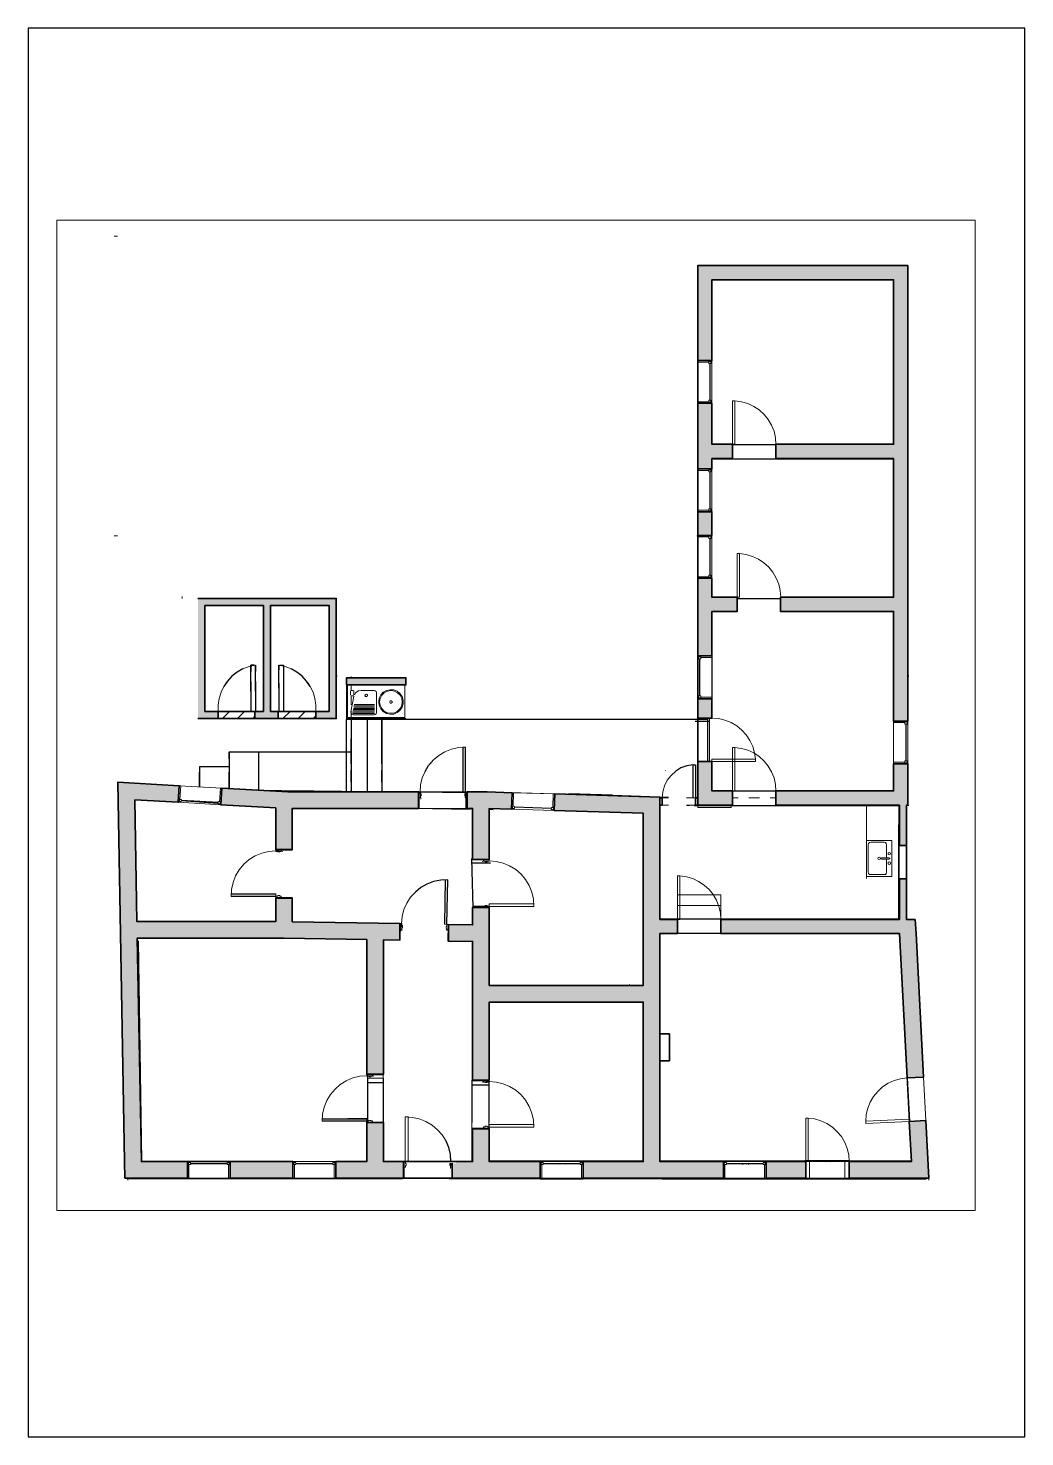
# Paper-space layout 'Layout1' of a CAD drawing. Header units: millimetres. Extents: x 64 to 274, y 59 to 356.
# The model-space entities are those that its viewports show. They can reach past a viewport. Long polylines and large blocks are cut down to what shows.
import ezdxf

# ---------------------------------------------------------------- set-up
doc = ezdxf.new("R2010")
doc.units = ezdxf.units.MM
for name, color, linetype, lineweight in [('A-ALV-___-___-EXI', 250, 'Continuous', 35), ('A-ESC-___-___-EXI', 250, 'Continuous', 25), ('A-JAN-___-___-EXI', 250, 'Continuous', 25), ('A-MOB-___-___-EXI', 250, 'Continuous', 25), ('A-PIS-___-___-EXI', 250, 'Continuous', 25), ('A-POR-___-___-EXI', 250, 'Continuous', 25)]:
    doc.layers.add(name, color=color, linetype=linetype, lineweight=lineweight)

# ---------------------------------------------------------------- blocks, each defined once
blk = doc.blocks.new('SVG - A4-22934953-Não nomeada')
at = {"layer": 'A-POR-___-___-EXI'}
for p, q in [((64.29, 356.5), (64.29, 59.5)), ((274.29, 356.5), (64.29, 356.5)), ((274.29, 59.5), (274.29, 356.5)), ((64.29, 59.5), (274.29, 59.5))]:
    blk.add_line(p, q, dxfattribs=at)

msp = doc.modelspace()

# ---------------------------------------------------------------- hatches: boundary and pattern name
at = {"layer": 'A-ALV-___-___-EXI'}
h = msp.add_hatch(color=11, dxfattribs=at)
h.paths.add_polyline_path([(-11343, 11951), (-10024, 11951), (-10024, 12300), (-10997, 12300), (-11083, 17010), (-7943, 17009), (-6246, 16978), (-6246, 14140), (-5896, 14140), (-5896, 16972), (-5553, 16968), (-5547, 17318), (-7816, 17356), (-7816, 17855), (-8165, 17855), (-8165, 17359), (-11089, 17359), (-11133, 19924), (-10218, 19873), (-10199, 20223), (-11140, 20277), (-11493, 20296), (-11349, 12300)])
h.paths.add_polyline_path([(-9125, 11951), (-7803, 11951), (-7803, 12300), (-9125, 12300)])
h.paths.add_polyline_path([(-6900, 11951), (-5470, 11951), (-5470, 12300), (-5896, 12300), (-5896, 13126), (-6246, 13126), (-6246, 12300), (-6900, 12300)])
h.paths.add_polyline_path([(-4444, 11951), (-2591, 11951), (-2591, 12300), (-3665, 12300), (-3665, 12990), (-4018, 12990), (-4018, 12300), (-4364, 12300), (-4364, 12265), (-4444, 12265)])
h.paths.add_polyline_path([(-1689, 11951), (1267, 11951), (1267, 12300), (-71, 12300), (-71, 17105), (298, 17105), (298, 17404), (-71, 17404), (-71, 19981), (-2286, 20051), (-2296, 19700), (-421, 19641), (-421, 16012), (-3665, 16012), (-3665, 17658), (-4018, 17658), (-4018, 17289), (-4523, 17299), (-4527, 16949), (-4018, 16940), (-4018, 14016), (-3665, 14016), (-3665, 15662), (-421, 15662), (-421, 12300), (-1689, 12300)])
h.paths.add_polyline_path([(3002, 11951), (3002, 12300), (2166, 12300), (2166, 11951)])
h.paths.add_polyline_path([(3917, 11951), (5598, 11951), (5535, 13164), (5185, 13145), (5230, 12300), (3917, 12300)])
h.paths.add_polyline_path([(5137, 14061), (5487, 14080), (5312, 17404), (5125, 17404), (5125, 18262), (4975, 18262), (4975, 17404), (1213, 17404), (1213, 17105), (4979, 17105), (5011, 16484)])
h.paths.add_polyline_path([(-3665, 18669), (-3665, 19743), (-3198, 19727), (-3185, 20076), (-3707, 20095), (-4129, 20095), (-4129, 19743), (-4018, 19743), (-4018, 18669)])
h.paths.add_polyline_path([(-8165, 18878), (-7816, 18878), (-7816, 19743), (-5156, 19743), (-5156, 20095), (-7911, 20095), (-9300, 20172), (-9319, 19822), (-8165, 19759), (-8165, 19095)])
h.paths.add_polyline_path([(5125, 18964), (5125, 19813), (5157, 19813), (5157, 20687), (4855, 20687), (4855, 20115), (2376, 20115), (2376, 19813), (4975, 19813), (4975, 18964)])
h.paths.add_polyline_path([(727, 19813), (1457, 19813), (1457, 20115), (1025, 20115), (1025, 20731), (727, 20731), (727, 19965)])
h.paths.add_polyline_path([(4855, 21586), (5157, 21586), (5157, 31190), (727, 31190), (727, 29187), (1025, 29187), (1025, 30891), (4855, 30891), (4855, 27421), (2376, 27421), (2376, 27122), (4855, 27122), (4855, 24198), (2474, 24198), (2474, 23899), (4855, 23899), (4855, 21705)])
h.paths.add_polyline_path([(-9376, 21640), (-9376, 21789), (-9656, 21789), (-9656, 24023), (-8423, 24023), (-8423, 21789), (-8603, 21789), (-8603, 21640), (-8113, 21640), (-8113, 21789), (-8273, 21789), (-8273, 24023), (-7040, 24023), (-7040, 21789), (-7320, 21789), (-7320, 21640), (-6891, 21640), (-6891, 24173), (-9805, 24173), (-9805, 21640)])
h.paths.add_polyline_path([(727, 21646), (1025, 21646), (1025, 22056), (727, 22056), (727, 21705)])
h.paths.add_polyline_path([(-6672, 22349), (-5423, 22349), (-5423, 22498), (-6672, 22498)])
h.paths.add_polyline_path([(1025, 22959), (1025, 23899), (1559, 23899), (1559, 24198), (1025, 24198), (1025, 24599), (727, 24599), (727, 22959)])
h.paths.add_polyline_path([(1025, 25501), (1025, 26000), (727, 26000), (727, 25501)])
h.paths.add_polyline_path([(1025, 26903), (1025, 27122), (1457, 27122), (1457, 27421), (1025, 27421), (1025, 28288), (727, 28288), (727, 26903)])

# ---------------------------------------------------------------- linework, layer by layer
at = {"layer": 'A-ALV-___-___-EXI', "color": 248, "lineweight": 25}
for p, q in [((1051, 27112), (4855, 27112)), ((-1066, 20022), (-1987, 20051)), ((-71, 17417), (4975, 17417)), ((-30, 12313), (5226, 12313)), ((-23, 11938), (5538, 11938))]:
    msp.add_line(p, q, dxfattribs=at)
at = {"layer": 'A-ALV-___-___-EXI', "color": 18, "lineweight": 15}
for p, q in [((-10136, 24173), (-10136, 24214)), ((-6576, 22527), (-6576, 22498)), ((-5594, 20095), (-8543, 20130)), ((-3707, 20095), (-2286, 20051)), ((-1066, 20022), (108, 19985)), ((1578, 19965), (1457, 19965)), ((2029, 19965), (1804, 19965)), ((2376, 19965), (2255, 19965)), ((-3665, 19721), (-3586, 19717)), ((854, 19809), (673, 19809)), ((1149, 19809), (971, 19809)), ((1448, 19809), (1270, 19809)), ((1747, 19809), (1569, 19809)), ((2045, 19809), (1864, 19809)), ((2341, 19809), (2163, 19809)), ((2640, 19809), (2462, 19809)), ((2938, 19809), (2760, 19809)), ((3237, 19809), (3056, 19809)), ((3533, 19809), (3355, 19809)), ((3831, 19809), (3653, 19809)), ((4130, 19809), (3952, 19809)), ((4429, 19809), (4248, 19809)), ((4724, 19809), (4546, 19809)), ((4975, 19809), (4845, 19809)), ((5178, 19809), (5125, 19809)), ((5125, 18964), (5125, 18732)), ((5125, 18472), (5125, 18262)), ((4286, 17424), (4286, 17417)), ((5185, 13145), (4979, 17105)), ((-4031, 12300), (-4031, 13123)), ((-3665, 12313), (-2550, 12313)), ((-421, 12313), (-1730, 12313)), ((-30, 12313), (-71, 12313)), ((-11280, 11947), (-11280, 11906)), ((-6945, 11938), (-5493, 11938)), ((-2550, 11938), (-4514, 11938)), ((-1730, 11938), (-23, 11938))]:
    msp.add_line(p, q, dxfattribs=at)
at = {"layer": 'A-ALV-___-___-EXI'}
for p, q in [((-9656, 22121), (-9656, 23321)), ((-8423, 22279), (-8423, 23019)), ((-8423, 22906), (-8423, 22216)), ((-8273, 22279), (-8273, 23019)), ((-8273, 22121), (-8273, 22976)), ((-7040, 22216), (-7040, 22976)), ((5125, 19809), (5125, 17417)), ((4966, 17417), (4966, 19397))]:
    msp.add_line(p, q, dxfattribs=at)
at = {"layer": 'A-ALV-___-___-EXI', "color": 1, "lineweight": 25}
msp.add_line((-6891, 22542), (-6871, 22542), dxfattribs=at)
at = {"layer": 'A-ALV-___-___-EXI', "color": 8, "lineweight": 15}
msp.add_line((-6525, 22231), (-6579, 22231), dxfattribs=at)
at = {"layer": 'A-ALV-___-___-EXI', "color": 28, "lineweight": 35}
msp.add_line((-2052, 20043), (-2286, 20051), dxfattribs=at)
at = {"layer": 'A-ALV-___-___-EXI'}
for points in [[(727, 31190), (727, 30891), (727, 29187), (1025, 29187), (1025, 30891), (4855, 30891), (4855, 27421), (2376, 27421), (2376, 27122), (4855, 27122), (4855, 24198), (2474, 24198), (2474, 23899), (4855, 23899), (4855, 21586), (5157, 21586), (5157, 30891), (5157, 31190), (727, 31190), (727, 19889)], [(-9805, 24173), (-9656, 24173), (-6891, 24173), (-6891, 22873)], [(-9656, 22630), (-9656, 24023), (-8423, 24023), (-8423, 22630)], [(-8273, 22665), (-8273, 24023), (-7040, 24023), (-7040, 22665)], [(-7040, 22386), (-7040, 21789), (-7320, 21789), (-7320, 21640), (-7040, 21640), (-6891, 21640), (-6891, 23397)], [(-9805, 21640), (-9376, 21640), (-9376, 21789), (-9656, 21789), (-9656, 22419)], [(-8423, 22419), (-8423, 21789), (-8603, 21789), (-8603, 21640), (-8113, 21640), (-8113, 21789), (-8273, 21789), (-8273, 22386)], [(727, 20552), (727, 20115), (727, 19965), (727, 19813), (1457, 19813), (1457, 20115), (1025, 20115), (1025, 20731), (727, 20731), (727, 20685)], [(-11140, 20277), (-11493, 20296), (-11349, 12300), (-11343, 11951), (-10024, 11951), (-10024, 12300), (-10997, 12300)], [(-11140, 20277), (-10199, 20223), (-10218, 19873), (-11133, 19924), (-11089, 17359), (-8165, 17359), (-8624, 17359)], [(-9284, 17359), (-11089, 17359), (-11133, 19924)], [(-11061, 16955), (-10997, 12300), (-11083, 17010), (-7994, 17010), (-6246, 16978), (-6246, 14140), (-5896, 14140), (-5896, 16972), (-5553, 16968), (-5547, 17318), (-7816, 17356), (-7816, 17855), (-8165, 17855), (-8165, 17359)], [(-4444, 12265), (-4444, 11951), (-2591, 11951), (-2591, 12300), (-3665, 12300), (-3665, 12990), (-4018, 12990), (-4018, 12300), (-4364, 12300)], [(-4306, 12300), (-5326, 12300), (-4166, 12300)]]:
    msp.add_lwpolyline(points, dxfattribs=at)
for points in [[(727, 26903), (1025, 26903), (1025, 27122), (1457, 27122), (1457, 27421), (1025, 27421), (1025, 28288), (727, 28288)], [(727, 26000), (727, 25501), (1025, 25501), (1025, 26000)], [(1025, 22959), (1025, 23899), (1559, 23899), (1559, 24198), (1025, 24198), (1025, 24599), (727, 24599), (727, 22959)], [(-6672, 22349), (-5423, 22349), (-5423, 22498), (-6672, 22498)], [(1025, 21646), (1025, 22056), (727, 22056), (727, 21646)], [(2376, 20115), (2376, 19813), (4975, 19813), (4975, 18964), (5125, 18964), (5125, 19813), (5157, 19813), (5157, 20115), (5157, 20687), (4855, 20687), (4855, 20115)], [(-8165, 19759), (-8165, 18878), (-7816, 18878), (-7816, 19743), (-5156, 19743), (-5156, 20095), (-7911, 20095), (-9300, 20172), (-9319, 19822)], [(-71, 17105), (298, 17105), (298, 17404), (-71, 17404), (-71, 19981), (-2286, 20051), (-2296, 19700), (-421, 19641), (-421, 16012), (-3665, 16012), (-3665, 17645), (-3665, 17658), (-4018, 17658), (-4018, 17289), (-4523, 17299), (-4527, 16949), (-4018, 16940), (-4018, 14016), (-3665, 14016), (-3665, 15662), (-421, 15662), (-421, 12300), (-1689, 12300), (-1689, 11951), (1267, 11951), (1267, 12300), (-71, 12300), (-71, 14420), (-71, 14989)], [(-3665, 18669), (-3665, 19743), (-3198, 19727), (-3185, 20076), (-3707, 20095), (-4129, 20095), (-4129, 19743), (-4018, 19743), (-4018, 18669)], [(5312, 17404), (5125, 17404), (5125, 18262), (4975, 18262), (4975, 17404), (1213, 17404), (1213, 17105), (4979, 17105), (5137, 14061), (5487, 14080), (5328, 17105)], [(-5896, 13114), (-5896, 13126), (-6246, 13126), (-6246, 12300), (-6900, 12300), (-6900, 11951), (-5470, 11951), (-5470, 12300), (-5896, 12300)], [(5185, 13145), (5230, 12300), (3917, 12300), (3917, 11951), (5246, 11951), (5598, 11951), (5535, 13164)], [(-9125, 11951), (-7803, 11951), (-7803, 12300), (-9125, 12300)], [(3002, 12300), (2166, 12300), (2166, 11951), (3002, 11951)]]:
    msp.add_lwpolyline(points, close=True, dxfattribs=at)
at = {"layer": 'A-ALV-___-___-EXI', "color": 18, "lineweight": 15, "flags": 128}
for points in [[(-4158, 20076), (-4158, 19733), (-4018, 19730)], [(727, 19809), (727, 19765), (1432, 19765), (1432, 19809)], [(-11299, 11938), (-9989, 11938), (-9989, 11951)], [(5598, 11906), (5598, 11947), (-11280, 11947)], [(-9198, 11938), (-7746, 11938), (-7746, 11951)]]:
    msp.add_lwpolyline(points, dxfattribs=at)
at = {"layer": 'A-ALV-___-___-EXI', "color": 28, "lineweight": 35, "flags": 128}
msp.add_lwpolyline([(-2296, 19700), (-2296, 19698), (-421, 19641)], dxfattribs=at)
at = {"layer": 'A-ALV-___-___-EXI', "color": 248, "lineweight": 25, "flags": 128}
for points in [[(653, 19809), (4963, 19809), (4963, 18732)], [(4963, 18472), (4963, 17417), (4963, 17404)]]:
    msp.add_lwpolyline(points, dxfattribs=at)
at = {"layer": 'A-ESC-___-___-EXI'}
for p, q in [((-6576, 21621), (-6576, 20115)), ((-6230, 20115), (-6230, 21621)), ((-5928, 21621), (-5928, 20099)), ((-9144, 20941), (-9144, 20162)), ((-8524, 20115), (-8524, 20941))]:
    msp.add_line(p, q, dxfattribs=at)
at = {"layer": 'A-ESC-___-___-EXI', "color": 248, "lineweight": 25}
for p, q in [((-6230, 20685), (-6230, 21621)), ((-5928, 20685), (-5928, 21621)), ((-6576, 20685), (-6576, 21211)), ((-8524, 20685), (-8524, 20941)), ((-9770, 20197), (-9770, 20507)), ((-9144, 20163), (-9144, 20507)), ((-8524, 20140), (-8524, 20552)), ((-6576, 20295), (-6576, 20552)), ((-6230, 20295), (-6230, 20552)), ((-5928, 20295), (-5928, 20552)), ((-6576, 20105), (-6576, 20115)), ((-6230, 20102), (-6230, 20115)), ((-5928, 20099), (-5928, 20115))]:
    msp.add_line(p, q, dxfattribs=at)
at = {"layer": 'A-ESC-___-___-EXI', "color": 18, "lineweight": 15}
msp.add_line((1213, 17699), (298, 17699), dxfattribs=at)
at = {"layer": 'A-ESC-___-___-EXI', "color": 248, "lineweight": 25, "flags": 128}
msp.add_lwpolyline([(-9144, 20792), (-9144, 20941), (-6576, 20941)], dxfattribs=at)
at = {"layer": 'A-ESC-___-___-EXI'}
msp.add_lwpolyline([(-9144, 20620), (-9770, 20620), (-9770, 20197)], dxfattribs=at)
at = {"layer": 'A-ESC-___-___-EXI', "color": 18, "lineweight": 15, "flags": 128}
msp.add_lwpolyline([(1213, 17404), (1213, 17925), (298, 17925), (298, 17417)], dxfattribs=at)
at = {"layer": 'A-JAN-___-___-EXI', "color": 14, "lineweight": 9}
for p, q in [((-11499, 31809), (-11572, 31809)), ((-11499, 25492), (-11566, 25492)), ((800, 25492), (707, 25492))]:
    msp.add_line(p, q, dxfattribs=at)
at = {"layer": 'A-JAN-___-___-EXI', "color": 18, "lineweight": 15}
for p, q in [((727, 28288), (727, 29187)), ((1025, 29187), (1025, 28288)), ((727, 26000), (727, 26903)), ((1025, 26903), (1025, 26000)), ((727, 24599), (727, 25501)), ((1025, 25501), (1025, 24599)), ((727, 22056), (727, 22959)), ((1025, 22959), (1025, 22692)), ((1025, 22188), (1025, 22056)), ((4855, 20687), (4855, 21586)), ((5157, 21586), (5157, 20687)), ((-10199, 20223), (-9300, 20172)), ((-3185, 20076), (-2286, 20051)), ((-9319, 19822), (-10218, 19873)), ((-9319, 19823), (-10218, 19873)), ((-2296, 19700), (-3198, 19728)), ((-10024, 12300), (-9125, 12300)), ((-7803, 12300), (-6900, 12300)), ((-2591, 12300), (-1689, 12300)), ((1267, 12300), (2166, 12300)), ((-9125, 11951), (-10024, 11951)), ((-6900, 11951), (-7803, 11951)), ((-1689, 11951), (-2591, 11951)), ((2166, 11951), (1267, 11951))]:
    msp.add_line(p, q, dxfattribs=at)
at = {"layer": 'A-JAN-___-___-EXI', "color": 248, "lineweight": 25}
for p, q in [((984, 29124), (984, 28352)), ((984, 26839), (984, 26064)), ((984, 25438), (984, 24662)), ((768, 22120), (768, 22895)), ((5115, 21522), (5115, 20747)), ((-9379, 19867), (-10151, 19911)), ((-2359, 19743), (-3131, 19768)), ((-9961, 12259), (-9189, 12259)), ((-7739, 12259), (-6964, 12259)), ((-2550, 12313), (-1730, 12313)), ((-2528, 12259), (-1752, 12259)), ((1330, 12259), (2106, 12259)), ((-9198, 11938), (-9989, 11938)), ((-6945, 11938), (-7746, 11938)), ((-1730, 11938), (-2550, 11938))]:
    msp.add_line(p, q, dxfattribs=at)
at = {"layer": 'A-JAN-___-___-EXI'}
for p, q in [((1025, 22996), (1025, 21996)), ((-10151, 19911), (-9393, 19858))]:
    msp.add_line(p, q, dxfattribs=at)
at = {"layer": 'A-JAN-___-___-EXI', "color": 1, "lineweight": 25}
for p, q in [((715, 22542), (727, 22542)), ((4842, 22542), (4855, 22542)), ((5157, 22542), (5178, 22542))]:
    msp.add_line(p, q, dxfattribs=at)
at = {"layer": 'A-JAN-___-___-EXI', "color": 197, "lineweight": 35}
for p, q in [((-10024, 12300), (-9125, 12300)), ((-1689, 11938), (-2591, 11938)), ((2166, 11938), (1267, 11938))]:
    msp.add_line(p, q, dxfattribs=at)
at = {"layer": 'A-JAN-___-___-EXI', "color": 18, "lineweight": 15, "flags": 128}
for points in [[(962, 29156), (727, 29156), (727, 29187)], [(1025, 29187), (1025, 29168), (962, 29168), (962, 29124), (1006, 29124), (1006, 29168)], [(962, 28320), (727, 28320), (727, 28288)], [(1006, 28307), (1006, 28352), (962, 28352), (962, 28307), (1025, 28307), (1025, 28288)], [(962, 26871), (727, 26871), (727, 26903)], [(1025, 26903), (1025, 26883), (962, 26883), (962, 26839), (1006, 26839), (1006, 26883)], [(962, 26032), (727, 26032), (727, 26000)], [(1006, 26019), (1006, 26064), (962, 26064), (962, 26019), (1025, 26019), (1025, 26003)], [(962, 25469), (727, 25469), (727, 25501)], [(1025, 25501), (1025, 25482), (962, 25482), (962, 25438), (1006, 25438), (1006, 25482)], [(1006, 24618), (1006, 24662), (962, 24662), (962, 24618), (1025, 24618), (1025, 24602)], [(962, 24630), (727, 24630), (727, 24599)], [(746, 22940), (746, 22895), (790, 22895), (790, 22940), (727, 22940), (727, 22956)], [(790, 22924), (1025, 22924), (1025, 22959)], [(727, 22056), (727, 22075), (790, 22075), (790, 22120), (746, 22120), (746, 22075)], [(790, 22088), (1025, 22088), (1025, 22056)], [(5093, 21554), (4855, 21554), (4855, 21586)], [(5157, 21586), (5157, 21567), (5093, 21567), (5093, 21522), (5137, 21522), (5137, 21567)], [(5093, 20718), (4855, 20718), (4855, 20687)], [(5137, 20706), (5137, 20747), (5093, 20747), (5093, 20706), (5157, 20706), (5157, 20687)], [(-10183, 19933), (-10167, 20219), (-10199, 20223)], [(-10196, 19889), (-10155, 19889), (-10151, 19933), (-10196, 19933), (-10199, 19873), (-10215, 19873)], [(-9347, 19886), (-9332, 20175), (-9300, 20172)], [(-3163, 19790), (-3154, 20076), (-3185, 20076)], [(-2327, 19765), (-2318, 20051), (-2286, 20051)], [(-9319, 19822), (-9338, 19822), (-9335, 19886), (-9376, 19889), (-9379, 19844), (-9335, 19841)], [(-2296, 19700), (-2296, 19698), (-3198, 19727)], [(-3176, 19746), (-3135, 19746), (-3131, 19787), (-3176, 19790), (-3179, 19727), (-3195, 19727)], [(-2296, 19698), (-2315, 19701), (-2315, 19762), (-2356, 19765), (-2359, 19721), (-2315, 19721)], [(-10024, 12300), (-10005, 12300), (-10005, 12237), (-9961, 12237), (-9961, 12281), (-10005, 12281)], [(-9993, 12237), (-9993, 11951), (-10024, 11951)], [(-9144, 12281), (-9189, 12281), (-9189, 12237), (-9144, 12237), (-9144, 12300), (-9125, 12300)], [(-9157, 12237), (-9157, 11951), (-9125, 11951)], [(-7803, 12300), (-7784, 12300), (-7784, 12237), (-7739, 12237), (-7739, 12281), (-7784, 12281)], [(-7771, 12237), (-7771, 11951), (-7803, 11951)], [(-6919, 12281), (-6964, 12281), (-6964, 12237), (-6919, 12237), (-6919, 12300), (-6904, 12300)], [(-6932, 12237), (-6932, 11951), (-6900, 11951)], [(-2591, 12300), (-2572, 12300), (-2572, 12237), (-2528, 12237), (-2528, 12281), (-2572, 12281)], [(-2559, 12237), (-2559, 11951), (-2591, 11951)], [(-2064, 12244), (-2095, 12259), (-2149, 12259), (-2181, 12244)], [(-1708, 12281), (-1752, 12281), (-1752, 12237), (-1708, 12237), (-1708, 12300), (-1692, 12300)], [(-1720, 12237), (-1720, 11951), (-1689, 11951)], [(1267, 12300), (1286, 12300), (1286, 12237), (1330, 12237), (1330, 12281), (1286, 12281)], [(1299, 12237), (1299, 11951), (1267, 11951)], [(1801, 12240), (1759, 12259), (1709, 12259), (1667, 12240)], [(2147, 12281), (2106, 12281), (2106, 12237), (2147, 12237), (2147, 12300), (2166, 12300)], [(2134, 12237), (2134, 11951), (2166, 11951)]]:
    msp.add_lwpolyline(points, dxfattribs=at)
at = {"layer": 'A-JAN-___-___-EXI', "color": 14, "lineweight": 9, "flags": 128}
msp.add_lwpolyline([(727, 25501), (727, 25492), (727, 25418)], dxfattribs=at)
at = {"layer": 'A-MOB-___-___-EXI', "color": 18, "lineweight": 15}
for p, q in [((-6576, 22349), (-6576, 22228)), ((-6576, 22107), (-6576, 21929)), ((-6576, 21808), (-6576, 21630)), ((4283, 19069), (4283, 19809)), ((4286, 18310), (4286, 18264))]:
    msp.add_line(p, q, dxfattribs=at)
at = {"layer": 'A-MOB-___-___-EXI', "color": 8, "lineweight": 15}
for p, q in [((-6589, 22222), (-6589, 22129)), ((-6519, 22120), (-6579, 22120)), ((-6516, 22142), (-6516, 22222)), ((-6548, 21745), (-6081, 21745)), ((-6545, 21773), (-6081, 21773)), ((-6538, 21799), (-6081, 21799)), ((-6532, 21827), (-6081, 21827)), ((-6529, 21853), (-6081, 21853)), ((-6522, 21881), (-6081, 21881)), ((-6516, 21907), (-6081, 21907)), ((-6510, 21936), (-6081, 21936))]:
    msp.add_line(p, q, dxfattribs=at)
at = {"layer": 'A-MOB-___-___-EXI', "color": 28, "lineweight": 35}
msp.add_line((-71, 14420), (129, 14420), dxfattribs=at)
at = {"layer": 'A-MOB-___-___-EXI', "color": 8, "lineweight": 15, "flags": 128}
for points in [[(-5423, 21640), (-6672, 21640), (-6672, 22342)], [(-5442, 22342), (-5442, 21659), (-6653, 21659), (-6653, 22342)], [(-6516, 22110), (-6583, 21780), (-6579, 21748), (-6560, 21726), (-6532, 21719), (-6093, 21719), (-6068, 21726), (-6052, 21742), (-6042, 21767), (-6042, 22183), (-6052, 22209), (-6068, 22225), (-6093, 22231), (-6367, 22231), (-6424, 22222), (-6475, 22190), (-6506, 22142)]]:
    msp.add_lwpolyline(points, dxfattribs=at)
for points in [[(-6287, 22126), (-6274, 22107), (-6252, 22101), (-6233, 22117), (-6233, 22139), (-6252, 22155), (-6274, 22148)], [(-5995, 21990), (-5985, 21913), (-5950, 21843), (-5899, 21786), (-5833, 21748), (-5756, 21732), (-5680, 21735), (-5607, 21764), (-5547, 21812), (-5502, 21878), (-5480, 21951), (-5480, 22028), (-5502, 22101), (-5547, 22164), (-5607, 22215), (-5680, 22244), (-5756, 22247), (-5833, 22231), (-5899, 22193), (-5950, 22136), (-5985, 22066)], [(-5976, 21990), (-5963, 21916), (-5931, 21850), (-5877, 21796), (-5810, 21761), (-5737, 21751), (-5664, 21761), (-5597, 21796), (-5543, 21850), (-5509, 21916), (-5499, 21990), (-5509, 22063), (-5543, 22129), (-5597, 22183), (-5664, 22218), (-5737, 22228), (-5810, 22218), (-5877, 22183), (-5931, 22129), (-5963, 22063)], [(-5763, 21990), (-5753, 21967), (-5731, 21964), (-5712, 21977), (-5712, 22002), (-5731, 22015), (-5753, 22012)]]:
    msp.add_lwpolyline(points, close=True, dxfattribs=at)
at = {"layer": 'A-MOB-___-___-EXI', "color": 18, "lineweight": 15, "flags": 128}
for points in [[(4820, 18310), (4820, 19069), (4283, 19069), (4283, 18310)], [(4550, 18716), (4530, 18707), (4524, 18691), (4530, 18672), (4550, 18665), (4569, 18672), (4575, 18691), (4569, 18707)], [(4762, 18815), (4743, 18808), (4737, 18789), (4743, 18770), (4762, 18764), (4782, 18770), (4788, 18789), (4782, 18808)], [(4762, 18704), (4772, 18697), (4772, 18685), (4762, 18678), (4604, 18678), (4591, 18685), (4591, 18697), (4604, 18704)], [(4762, 18564), (4782, 18570), (4788, 18589), (4782, 18608), (4762, 18615), (4743, 18608), (4737, 18589), (4743, 18570)]]:
    msp.add_lwpolyline(points, close=True, dxfattribs=at)
for points in [[(4705, 18704), (4705, 18980), (4699, 19005), (4680, 19025), (4654, 19031), (4372, 19031), (4346, 19025), (4327, 19005), (4321, 18980), (4321, 18398)], [(4654, 18348), (4680, 18354), (4699, 18373), (4705, 18398), (4705, 18678)], [(4321, 18398), (4327, 18373), (4346, 18354), (4372, 18348), (4654, 18348)]]:
    msp.add_lwpolyline(points, dxfattribs=at)
at = {"layer": 'A-MOB-___-___-EXI', "color": 28, "lineweight": 35, "flags": 128}
msp.add_lwpolyline([(129, 14420), (129, 14989), (-71, 14989)], dxfattribs=at)
at = {"layer": 'A-PIS-___-___-EXI', "color": 248, "lineweight": 25}
msp.add_line((-645, 21621), (-5289, 21621), dxfattribs=at)
at = {"layer": 'A-PIS-___-___-EXI', "color": 18, "lineweight": 15}
for p, q in [((-6684, 21211), (-6684, 20685)), ((-6684, 20552), (-6684, 20095))]:
    msp.add_line(p, q, dxfattribs=at)
at = {"layer": 'A-PIS-___-___-EXI'}
msp.add_lwpolyline([(707, 21621), (-6684, 21621), (-6684, 20099)], dxfattribs=at)
at = {"layer": 'A-PIS-___-___-EXI', "color": 18, "lineweight": 15, "flags": 128}
for points in [[(-645, 21621), (-5289, 21621), (-6684, 21621), (-6684, 21500)], [(-3166, 21621), (-3227, 21621), (-3468, 21621)]]:
    msp.add_lwpolyline(points, dxfattribs=at)
at = {"layer": 'A-POR-___-___-EXI', "color": 248, "lineweight": 25}
for p, q in [((2376, 27411), (1457, 27411)), ((2474, 24166), (1559, 24166)), ((-8594, 22768), (-8594, 22630)), ((-8102, 22768), (-8102, 22665)), ((-8693, 22419), (-8693, 21789)), ((-8594, 22419), (-8594, 21789)), ((-8102, 22386), (-8102, 21789)), ((-8000, 22386), (-8000, 21789)), ((673, 21621), (615, 21621)), ((974, 21580), (673, 21580)), ((974, 20731), (974, 21646)), ((-4158, 20076), (-5143, 20089)), ((2376, 20108), (1457, 20108)), ((-4066, 19724), (-5254, 19740)), ((-4002, 17658), (-4034, 18688)), ((-3643, 18589), (-4031, 18589)), ((-3659, 17674), (-4005, 17674)), ((298, 17115), (1213, 17115)), ((-6233, 14057), (-6233, 13126)), ((-5903, 14057), (-5903, 13126)), ((-4031, 14013), (-4031, 13123)), ((-3678, 14003), (-3678, 13123)), ((5141, 14061), (5188, 13146)), ((-5903, 13959), (-6217, 13959)), ((-3678, 13911), (-4031, 13911))]:
    msp.add_line(p, q, dxfattribs=at)
at = {"layer": 'A-POR-___-___-EXI'}
for p, q in [((-8693, 22216), (-8693, 22768)), ((-8594, 22216), (-8594, 22768)), ((-8102, 22279), (-8102, 22768)), ((-8000, 22665), (-8000, 22121)), ((-4221, 21033), (-4221, 20095)), ((-4164, 20095), (-4164, 21033)), ((-4596, 18240), (-4612, 17302)), ((-9106, 17944), (-8165, 17944)), ((-8165, 17887), (-9106, 17887)), ((-6246, 13149), (-7186, 13149))]:
    msp.add_line(p, q, dxfattribs=at)
at = {"layer": 'A-POR-___-___-EXI', "color": 28, "lineweight": 35}
for p, q in [((-8603, 21789), (-9376, 21789)), ((-7320, 21789), (-8113, 21789)), ((-9376, 21640), (-8603, 21640)), ((-8113, 21640), (-7320, 21640))]:
    msp.add_line(p, q, dxfattribs=at)
at = {"layer": 'A-POR-___-___-EXI', "color": 18, "lineweight": 15}
for p, q in [((-9138, 21789), (-9287, 21640)), ((-8820, 21789), (-8969, 21640)), ((-8603, 21688), (-8651, 21640)), ((-7863, 21789), (-8013, 21640)), ((-7546, 21789), (-7695, 21640)), ((-7320, 21697), (-7377, 21640)), ((-4164, 20685), (-4164, 21033)), ((628, 19965), (628, 20552)), ((-5156, 20095), (-4129, 20095)), ((-71, 19965), (108, 19965)), ((488, 19973), (727, 19965)), ((727, 19965), (488, 19965)), ((1457, 20108), (2376, 20108)), ((-5156, 19743), (-5143, 19743)), ((-4142, 19743), (-5143, 19743)), ((-4142, 19743), (-4129, 19743)), ((108, 19813), (-71, 19813)), ((727, 19813), (488, 19813)), ((555, 19809), (488, 19809)), ((-8165, 18866), (-8165, 18878)), ((-4018, 18669), (-4018, 18659)), ((-8477, 17887), (-9106, 17887)), ((-5553, 16968), (-5540, 16968)), ((-4539, 16949), (-4527, 16949)), ((1213, 17105), (298, 17105)), ((-718, 16030), (-700, 16012)), ((-6246, 14127), (-6246, 14140)), ((-4018, 14016), (-4018, 14003)), ((5535, 13164), (5487, 14080)), ((-6647, 13149), (-7186, 13149)), ((-3678, 13123), (-3678, 13002)), ((-4031, 12815), (-4031, 13056)), ((-4018, 13002), (-4018, 12990)), ((-5458, 12300), (-5064, 12300)), ((-4485, 12151), (-4478, 12265)), ((-4457, 12265), (-4457, 12179)), ((3085, 11938), (3085, 12313)), ((3825, 11938), (3825, 12313))]:
    msp.add_line(p, q, dxfattribs=at)
at = {"layer": 'A-POR-___-___-EXI', "color": 14, "lineweight": 9}
msp.add_line((46, 20552), (46, 20547), dxfattribs=at)
at = {"layer": 'A-POR-___-___-EXI', "color": 197, "lineweight": 35}
for p, q in [((-5064, 12300), (-5470, 12300)), ((2986, 12313), (3917, 12313)), ((-5470, 11951), (-4444, 11951)), ((3917, 11938), (2986, 11938))]:
    msp.add_line(p, q, dxfattribs=at)
at = {"layer": 'A-POR-___-___-EXI', "color": 18, "lineweight": 15, "flags": 128}
for points in [[(1508, 27421), (1508, 28339), (1457, 28339), (1457, 27421)], [(1610, 24198), (1610, 25117), (1559, 25117), (1559, 24198)], [(1508, 20115), (1508, 21030), (1457, 21030), (1457, 20115)], [(1025, 20782), (1941, 20782), (1941, 20731), (1025, 20731)], [(-5143, 19975), (-5114, 19975), (-5114, 20007), (-5102, 20007), (-5102, 20051), (-5114, 20051), (-5114, 20095), (-5143, 20095)], [(-4142, 19975), (-4171, 19975), (-4171, 20007), (-4183, 20007), (-4183, 20051), (-4171, 20051), (-4171, 20095), (-4142, 20095)], [(-8048, 18866), (-8048, 18837), (-8079, 18837), (-8079, 18828), (-8124, 18828), (-8124, 18837), (-8165, 18837), (-8165, 18866)], [(-3786, 18659), (-3786, 18630), (-3754, 18630), (-3754, 18618), (-3710, 18618), (-3710, 18630), (-3665, 18630), (-3665, 18659)], [(348, 17404), (348, 18322), (298, 18322), (298, 17404)], [(-8048, 17865), (-8048, 17893), (-8079, 17893), (-8079, 17906), (-8124, 17906), (-8124, 17893), (-8165, 17893), (-8165, 17865)], [(-5537, 17197), (-5509, 17197), (-5509, 17232), (-5496, 17229), (-5496, 17274), (-5509, 17274), (-5505, 17318), (-5534, 17318)], [(-4536, 17178), (-4565, 17181), (-4565, 17213), (-4574, 17213), (-4574, 17258), (-4561, 17258), (-4561, 17299), (-4533, 17299)], [(-6125, 14127), (-6125, 14099), (-6160, 14099), (-6160, 14086), (-6204, 14086), (-6204, 14099), (-6246, 14099), (-6246, 14127)], [(-3786, 14003), (-3786, 13975), (-3754, 13975), (-3754, 13965), (-3710, 13965), (-3710, 13975), (-3665, 13975), (-3665, 14003)], [(3053, 12300), (3053, 13215), (3002, 13215), (3002, 12300)], [(5182, 13196), (4267, 13149), (4270, 13098), (5185, 13145)], [(-3786, 13002), (-3786, 13031), (-3754, 13031), (-3754, 13044), (-3710, 13044), (-3710, 13031), (-3665, 13031), (-3665, 13002)], [(-5458, 12179), (-5429, 12179), (-5429, 12214), (-5416, 12214), (-5416, 12259), (-5429, 12259), (-5429, 12300), (-5458, 12300)]]:
    msp.add_lwpolyline(points, close=True, dxfattribs=at)
for points in [[(1508, 28339), (1648, 28320), (1782, 28282), (1906, 28221), (2023, 28145), (2125, 28053), (2214, 27945), (2284, 27824), (2335, 27697), (2366, 27560), (2376, 27421)], [(1610, 25117), (1747, 25098), (1880, 25059), (2007, 24999), (2122, 24923), (2227, 24831), (2312, 24723), (2382, 24602), (2436, 24471), (2465, 24338), (2478, 24198)], [(-8594, 22768), (-8728, 22736), (-8858, 22689), (-8959, 22630)], [(-7796, 22665), (-7838, 22689), (-7965, 22736), (-8102, 22768)], [(-9188, 22419), (-9258, 22317), (-9316, 22193), (-9357, 22059), (-9376, 21923), (-9376, 21789)], [(-7320, 21789), (-7320, 21923), (-7339, 22059), (-7377, 22193), (-7437, 22317), (-7484, 22386)], [(933, 21646), (933, 20731), (933, 21621), (615, 21621)], [(1941, 20782), (1925, 20919), (1886, 21052), (1826, 21179), (1750, 21294), (1658, 21395), (1550, 21484), (1429, 21554), (1299, 21605), (1165, 21637), (1025, 21646)], [(-4914, 20685), (-4844, 20766), (-4730, 20861), (-4600, 20938), (-4460, 20992), (-4314, 21027), (-4164, 21033), (-4221, 21033), (-4221, 20685)], [(1508, 21030), (1648, 21011), (1782, 20973), (1906, 20915), (2023, 20839), (2125, 20744), (2214, 20636), (2284, 20518), (2335, 20388), (2366, 20251), (2376, 20115)], [(-5111, 19943), (-5124, 20092), (-5114, 20242), (-5079, 20388), (-5019, 20525), (-5003, 20552)], [(-4221, 20552), (-4221, 20095), (-4164, 20095), (-4164, 20552)], [(297, 20552), (263, 20531), (164, 20442), (85, 20337), (24, 20219), (-11, 20095), (-23, 19965)], [(679, 20552), (679, 19965), (628, 19965)], [(-5143, 19743), (-5143, 20095), (-5156, 20095)], [(-4129, 20095), (-4142, 20095), (-4142, 19743)], [(-8016, 18837), (-8165, 18850), (-8315, 18837), (-8461, 18802), (-8597, 18745), (-8725, 18665), (-8839, 18567), (-8934, 18453), (-9011, 18322), (-9065, 18182), (-9096, 18036), (-9106, 17887), (-9106, 17944), (-8477, 17944)], [(-7816, 18878), (-7816, 18866), (-8165, 18866)], [(-4018, 18659), (-3665, 18659), (-3665, 18669)], [(-3818, 18627), (-3668, 18640), (-3519, 18627), (-3373, 18592), (-3236, 18535), (-3109, 18456), (-2995, 18357), (-2899, 18243), (-2823, 18116), (-2769, 17976), (-2734, 17830), (-2728, 17680), (-2728, 17734), (-3665, 17734), (-3665, 17680), (-2728, 17680)], [(348, 18322), (488, 18303), (622, 18265), (746, 18205), (863, 18128), (965, 18036), (1051, 17928), (1124, 17807), (1175, 17680), (1206, 17544), (1216, 17404)], [(-8177, 17944), (-8165, 17944), (-8165, 17887), (-8177, 17887)], [(-8165, 17855), (-8165, 17865), (-7816, 17865), (-7816, 17855)], [(-5509, 17165), (-5518, 17315), (-5502, 17464), (-5464, 17610), (-5404, 17747), (-5324, 17871), (-5222, 17982), (-5179, 18018)], [(-3786, 17658), (-3786, 17683), (-3754, 17683), (-3754, 17696), (-3710, 17696), (-3710, 17683), (-3665, 17683), (-3665, 17658)], [(-5540, 16968), (-5534, 17318), (-5547, 17318)], [(-4611, 17358), (-4612, 17302), (-4558, 17299), (-4557, 17358)], [(-4523, 17299), (-4533, 17299), (-4539, 16949)], [(-6096, 14096), (-6246, 14108), (-6395, 14096), (-6538, 14061), (-6678, 14003), (-6805, 13924), (-6916, 13825), (-7012, 13711), (-7091, 13584), (-7145, 13444), (-7177, 13298), (-7186, 13149), (-7186, 13203), (-6647, 13203)], [(-5896, 14140), (-5896, 14127), (-6246, 14127)], [(-6233, 14127), (-6233, 14057), (-5903, 14057), (-5903, 14127)], [(-4018, 14003), (-3665, 14003), (-3665, 14016)], [(-3818, 13975), (-3668, 13984), (-3519, 13975), (-3373, 13940), (-3236, 13883), (-3109, 13803), (-2995, 13705), (-2899, 13590), (-2823, 13460), (-2769, 13320), (-2734, 13174), (-2728, 13025), (-2728, 13082), (-3665, 13082), (-3665, 13025), (-2728, 13025)], [(4267, 13149), (4276, 13288), (4308, 13422), (4362, 13552), (4432, 13670), (4521, 13778), (4623, 13873), (4740, 13949), (4864, 14007), (4998, 14045), (5137, 14064)], [(-6287, 13203), (-6246, 13203), (-6246, 13149), (-6287, 13149)], [(-6125, 13126), (-6125, 13155), (-6160, 13155), (-6160, 13164), (-6204, 13164), (-6204, 13155), (-6246, 13155), (-6246, 13126)], [(-4542, 12645), (-4577, 12732), (-4657, 12859), (-4755, 12971), (-4870, 13066), (-5000, 13145), (-5140, 13199), (-5286, 13231), (-5435, 13241), (-5378, 13241), (-5378, 12300), (-5435, 12300), (-5435, 13241)], [(3053, 13215), (3189, 13199), (3323, 13158), (3450, 13101), (3564, 13025), (3666, 12929), (3755, 12824), (3825, 12704), (3876, 12573), (3908, 12440), (3917, 12300), (3002, 12300)], [(-3665, 12990), (-3665, 13002), (-4018, 13002)], [(-5470, 12300), (-5458, 12300), (-5458, 11951), (-5470, 11951)], [(-4457, 12179), (-4485, 12179), (-4485, 12214), (-4495, 12214), (-4495, 12259), (-4485, 12259), (-4485, 12265)], [(-4444, 11951), (-4457, 11951), (-4457, 12265)]]:
    msp.add_lwpolyline(points, dxfattribs=at)
at = {"layer": 'A-POR-___-___-EXI'}
for points in [[(-8858, 22689), (-8979, 22619), (-9087, 22533), (-9179, 22431), (-9258, 22317)], [(-7437, 22317), (-7514, 22431), (-7609, 22533), (-7717, 22619), (-7838, 22689)], [(-5019, 20525), (-4943, 20652), (-4844, 20766)], [(628, 20664), (498, 20642), (374, 20598), (263, 20531)], [(628, 19965), (628, 20664), (679, 20664), (679, 19965)], [(-4558, 17299), (-4539, 18240), (-4689, 18233), (-4838, 18205), (-4978, 18151), (-5108, 18078), (-5222, 17982)], [(-7186, 13203), (-6246, 13203), (-6647, 13203)], [(-4476, 12300), (-4485, 12449), (-4520, 12592), (-4577, 12732)]]:
    msp.add_lwpolyline(points, dxfattribs=at)
at = {"layer": 'A-POR-___-___-EXI', "color": 248, "lineweight": 25, "flags": 128}
for points in [[(-8610, 22768), (-8693, 22768), (-8693, 22630)], [(-8086, 22768), (-8000, 22768), (-8000, 22665)]]:
    msp.add_lwpolyline(points, dxfattribs=at)
at = {"layer": 'A-POR-___-___-EXI', "color": 28, "lineweight": 35, "flags": 128}
for points in [[(-71, 19813), (-23, 19813), (-23, 19965), (-71, 19965)], [(727, 19965), (679, 19965), (679, 19813), (727, 19813)]]:
    msp.add_lwpolyline(points, dxfattribs=at)
at = {"layer": 'A-POR-___-___-EXI', "color": 18, "lineweight": 15}
for points in [[(3429, 12292), (3444, 12297), (3459, 12300), (3475, 12300)], [(3475, 12300), (3492, 12300), (3508, 12297), (3523, 12292)]]:
    msp.add_open_spline(points, degree=3, dxfattribs=at)

psp = doc.layouts.get("Layout1")

# ---------------------------------------------------------------- block references
at = {"layer": 'A-PIS-___-___-EXI'}
psp.add_blockref('SVG - A4-22934953-Não nomeada', (0, 0), dxfattribs=at)

# ---------------------------------------------------------------- viewports
at = {"layer": 'A-JAN-___-___-EXI'}
psp.add_viewport(center=(167.07, 211.61), size=(193.55, 208.817), view_center_point=(-3103.41, 21706.22), view_height=20881.666, dxfattribs=at)

doc.saveas('drawing.dxf')
